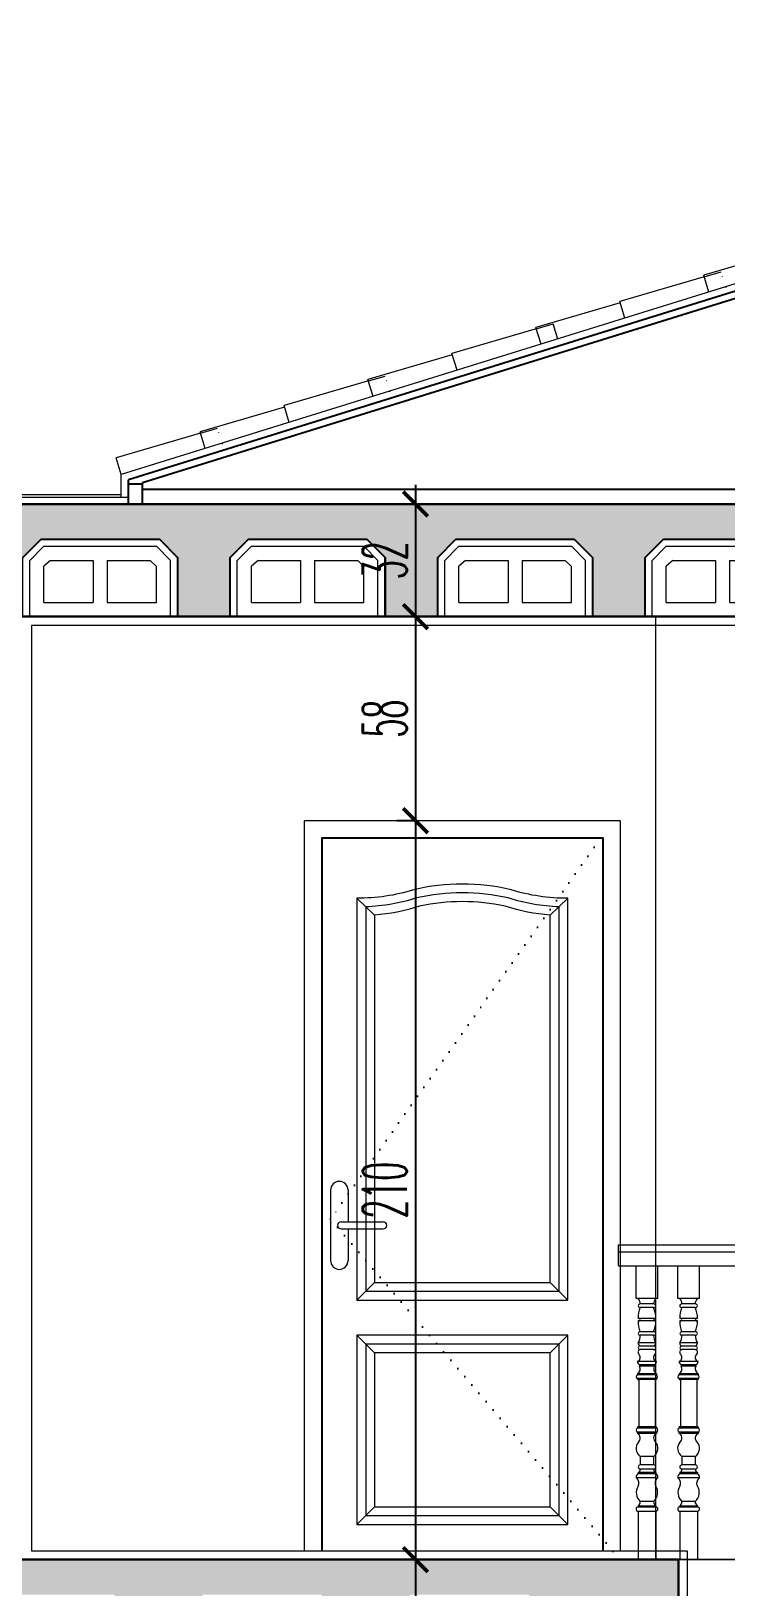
# Model space of a CAD drawing. Extents: x 775040 to 808375, y 4159409 to 4163651.
# Drawn here: x 792152.2 to 792349.8, y 4160553.4 to 4160995.5 of the extents above; entities that cross this region are included whole.
import ezdxf

# ---------------------------------------------------------------- set-up
doc = ezdxf.new("R2010")
doc.units = 0
doc.header["$MEASUREMENT"] = 0
doc.header["$PDMODE"] = 3
for name, pattern in [('ACAD_ISO07W100', [3, 0, -3]), ('DOT3', [0.06, 0, -0.06]), ('DUZ', [500, 500])]:
    doc.linetypes.add(name, pattern=pattern)
doc.layers.get('0').update_dxf_attribs({"linetype": 'DUZ'})
for name, color, linetype, lineweight in [('duvar', 7, 'Continuous', 25), ('kapı', 3, 'Continuous', 9), ('Z_asmolen', 53, 'Continuous', 9), ('Z_g1', 1, 'Continuous', 5), ('Z_g2', 2, 'Continuous', 9), ('Z_g3', 3, 'Continuous', 13), ('Z_izdot', 42, 'ACAD_ISO07W100', 9), ('Z_iç ölçü dikey', 111, 'Continuous', 25), ('Z_kesit döşeme', 5, 'Continuous', 30), ('Z_kolon tarama', 171, 'Continuous', 5), ('Z_sıva', 241, 'Continuous', 5)]:
    doc.layers.add(name, color=color, linetype=linetype, lineweight=lineweight)
doc.layers.add('GÖRÜNÜŞ7', color=1, linetype='Continuous')
doc.layers.add('IZDOT', color=3, linetype='DOT3')
doc.styles.add('OLCUIC', font='ROMANS.SHX', dxfattribs={"width": 0.5})
doc.dimstyles.new('ölçü 50', dxfattribs={"dimtxt": 12.5, "dimasz": 7, "dimexe": 5.3, "dimexo": 5, "dimgap": 2.5, "dimtad": 1, "dimdec": 0, "dimzin": 9, "dimdsep": 46, "dimtxsty": 'OLCUIC', "dimblk1": 'ARCHTICK', "dimblk2": 'ARCHTICK', "dimsah": 1, "dimcen": 0, "dimdle": 5.5, "dimadec": 0, "dimazin": 0, "dimtfac": 1, "dimtdec": 0, "dimtix": 1, "dimtofl": 0, "dimtmove": 1, "dimatfit": 3, "dimldrblk": 'ARCHTICK', "dimfxl": 0, "dimtolj": 1, "dimtzin": 0, "dimarcsym": 0})

# ---------------------------------------------------------------- blocks, each defined once
blk = doc.blocks.new('fgh')
at = {"layer": 'GÖRÜNÜŞ7', "color": 21}
blk.add_lwpolyline([(253131.01, 105015.69), (253131.01, 105218.19), (253051.01, 105218.19), (253051.01, 105015.69)], dxfattribs=at)
at = {"layer": 'IZDOT', "ltscale": 50}
blk.add_lwpolyline([(253128.51, 105215.69), (253053.51, 105110.03), (253136.01, 105013.19)], dxfattribs=at)
at = {"layer": 'kapı', "color": 8}
for p, q in [((253061.01, 105201.17), (253066.01, 105196.34)), ((253121.01, 105201.17), (253116.01, 105196.34)), ((253053.51, 105118.19), (253053.51, 105098.19)), ((253058.51, 105118.19), (253058.51, 105109.19)), ((253056.51, 105109.19), (253068.51, 105109.19)), ((253056.51, 105107.19), (253068.51, 105107.19)), ((253058.51, 105107.19), (253058.51, 105098.19)), ((253066.01, 105091.94), (253061.01, 105086.94)), ((253116.01, 105091.94), (253121.01, 105086.94)), ((253066.01, 105071.94), (253061.01, 105076.94)), ((253116.01, 105071.94), (253121.01, 105076.94)), ((253066.01, 105028.19), (253061.01, 105023.19)), ((253116.01, 105028.19), (253121.01, 105023.19))]:
    blk.add_line(p, q, dxfattribs=at)
at = {"layer": 'kapı', "color": 4}
blk.add_lwpolyline([(253136.01, 105015.69), (253136.01, 105223.19), (253046.01, 105223.19), (253046.01, 105015.69)], dxfattribs=at)
at = {"layer": 'kapı', "color": 8}
for points in [[(253061.01, 105086.94), (253121.01, 105086.94), (253121.01, 105201.17, -0.080625), (253104.86, 105203.59, 0.114756), (253077.16, 105203.59, -0.080569), (253061.01, 105201.17)], [(253066.01, 105091.94), (253116.01, 105091.94), (253116.01, 105196.34, -0.058444), (253103.22, 105198.87, 0.107611), (253078.8, 105198.87, -0.058407), (253066.01, 105196.34)]]:
    blk.add_lwpolyline(points, format="xyb", close=True, dxfattribs=at)
at = {"layer": 'kapı', "color": 9}
blk.add_lwpolyline([(253063.51, 105089.44), (253118.51, 105089.44), (253118.51, 105198.7, -0.069005), (253104.04, 105201.23, 0.111446), (253077.98, 105201.23, -0.06896), (253063.51, 105198.7)], format="xyb", close=True, dxfattribs=at)
at = {"layer": 'kapı', "color": 8}
blk.add_lwpolyline([(253061.01, 105076.94), (253061.01, 105023.19), (253121.01, 105023.19), (253121.01, 105076.94), (253061.01, 105076.94)], dxfattribs=at)
at = {"layer": 'kapı', "color": 9}
blk.add_lwpolyline([(253063.51, 105074.44), (253063.51, 105025.69), (253118.51, 105025.69), (253118.51, 105074.44)], close=True, dxfattribs=at)
at = {"layer": 'kapı', "color": 8}
blk.add_lwpolyline([(253066.01, 105071.94), (253066.01, 105028.19), (253116.01, 105028.19), (253116.01, 105071.94)], close=True, dxfattribs=at)
for centre, radius, start, end in [((253056.01, 105118.19), 2.5, 0, 180), ((253056.51, 105108.19), 1, 90, 270), ((253068.51, 105108.19), 1, 270, 90), ((253056.01, 105098.19), 2.5, 180, 0)]:
    blk.add_arc(centre, radius, start, end, dxfattribs=at)
blk = doc.blocks.new('asbnm')
at = {"layer": 'Z_asmolen'}
for p, q in [((44128.83, -2548.34), (44123.66, -2553.51)), ((44129.66, -2550.34), (44125.66, -2554.34)), ((44162.49, -2548.34), (44128.83, -2548.34)), ((44161.66, -2550.34), (44129.66, -2550.34)), ((44161.66, -2550.34), (44165.66, -2554.34)), ((44162.49, -2548.34), (44167.66, -2553.51)), ((44187.83, -2548.34), (44182.66, -2553.51)), ((44188.66, -2550.34), (44184.66, -2554.34)), ((44221.49, -2548.34), (44187.83, -2548.34)), ((44220.66, -2550.34), (44188.66, -2550.34)), ((44220.66, -2550.34), (44224.66, -2554.34)), ((44221.49, -2548.34), (44226.66, -2553.51)), ((44123.66, -2570.34), (44123.66, -2553.51)), ((44125.66, -2570.34), (44125.66, -2554.34)), ((44131.43, -2554.34), (44129.66, -2556.07)), ((44143.66, -2554.34), (44131.43, -2554.34)), ((44143.66, -2554.34), (44143.66, -2566.34)), ((44159.76, -2554.34), (44147.66, -2554.34)), ((44147.66, -2554.34), (44147.66, -2566.34)), ((44159.76, -2554.34), (44161.66, -2556.01)), ((44165.66, -2570.34), (44165.66, -2554.34)), ((44167.66, -2570.34), (44167.66, -2553.51)), ((44182.66, -2570.34), (44182.66, -2553.51)), ((44184.66, -2570.34), (44184.66, -2554.34)), ((44190.43, -2554.34), (44188.66, -2556.07)), ((44202.66, -2554.34), (44190.43, -2554.34)), ((44202.66, -2554.34), (44202.66, -2566.34)), ((44218.76, -2554.34), (44206.66, -2554.34)), ((44206.66, -2554.34), (44206.66, -2566.34)), ((44218.76, -2554.34), (44220.66, -2556.01)), ((44224.66, -2570.34), (44224.66, -2554.34)), ((44226.66, -2570.34), (44226.66, -2553.51)), ((44129.66, -2566.34), (44129.66, -2556.07)), ((44161.66, -2566.34), (44161.66, -2556.01)), ((44188.66, -2566.34), (44188.66, -2556.07)), ((44220.66, -2566.34), (44220.66, -2556.01)), ((44143.66, -2566.34), (44129.66, -2566.34)), ((44161.66, -2566.34), (44147.66, -2566.34)), ((44202.66, -2566.34), (44188.66, -2566.34)), ((44220.66, -2566.34), (44206.66, -2566.34)), ((44167.66, -2570.34), (44123.66, -2570.34)), ((44226.66, -2570.34), (44182.66, -2570.34))]:
    blk.add_line(p, q, dxfattribs=at)
blk = doc.blocks.new('_ARCHTICK')
at = {"color": 0, "linetype": 'ByBlock', "const_width": 0.15}
blk.add_lwpolyline([(-0.5, -0.5), (0.5, 0.5)], dxfattribs=at)
blk = doc.blocks.new('*D1028')
at = {"layer": 'Defpoints', "color": 0, "linetype": 'Continuous', "transparency": 16777216}
for p in [(792287.37, 4160861.14), (792261.53, 4160829.14), (792287.37, 4160829.14)]:
    blk.add_point(p, dxfattribs=at)
at = {"layer": 'Z_iç ölçü dikey', "color": 0, "linetype": 'Continuous', "lineweight": -2, "transparency": 16777216}
for p, q in [((792261.53, 4160866.64), (792261.53, 4160823.64)), ((792269.53, 4160861.14), (792256.23, 4160861.14)), ((792269.53, 4160829.14), (792256.23, 4160829.14))]:
    blk.add_line(p, q, dxfattribs=at)
at = {"layer": 'Z_iç ölçü dikey', "color": 0, "linetype": 'Continuous', "lineweight": -2, "transparency": 16777216, "xscale": 7, "yscale": 7, "zscale": 7}
for p, rotation in [((792261.53, 4160861.14), 90), ((792261.53, 4160829.14), 270)]:
    blk.add_blockref('_ARCHTICK', p, dxfattribs=dict(at, rotation=rotation))
at = {"layer": 'Z_iç ölçü dikey', "color": 0, "linetype": 'Continuous', "transparency": 16777216, "insert": (792252.78, 4160845.14), "char_height": 12.5, "attachment_point": 5, "rotation": 90, "style": 'OLCUIC'}
blk.add_mtext('\\A1;32', dxfattribs=at)
blk = doc.blocks.new('*D1029')
at = {"layer": 'Defpoints', "color": 0, "linetype": 'Continuous', "transparency": 16777216}
for p in [(792287.37, 4160829.14), (792261.53, 4160771.14), (792261.53, 4160771.14)]:
    blk.add_point(p, dxfattribs=at)
at = {"layer": 'Z_iç ölçü dikey', "color": 0, "linetype": 'Continuous', "lineweight": -2, "transparency": 16777216}
for p, q in [((792261.53, 4160834.64), (792261.53, 4160765.64)), ((792269.53, 4160829.14), (792256.23, 4160829.14)), ((792261.53, 4160771.14), (792256.23, 4160771.14))]:
    blk.add_line(p, q, dxfattribs=at)
at = {"layer": 'Z_iç ölçü dikey', "color": 0, "linetype": 'Continuous', "lineweight": -2, "transparency": 16777216, "xscale": 7, "yscale": 7, "zscale": 7}
for p, rotation in [((792261.53, 4160829.14), 90), ((792261.53, 4160771.14), 270)]:
    blk.add_blockref('_ARCHTICK', p, dxfattribs=dict(at, rotation=rotation))
at = {"layer": 'Z_iç ölçü dikey', "color": 0, "linetype": 'Continuous', "transparency": 16777216, "insert": (792252.78, 4160800.14), "char_height": 12.5, "attachment_point": 5, "rotation": 90, "style": 'OLCUIC'}
blk.add_mtext('\\A1;58', dxfattribs=at)
blk = doc.blocks.new('*D1030')
at = {"layer": 'Defpoints', "color": 0, "linetype": 'Continuous', "transparency": 16777216}
for p in [(792261.53, 4160771.14), (792261.53, 4160561.14), (792261.53, 4160561.14)]:
    blk.add_point(p, dxfattribs=at)
at = {"layer": 'Z_iç ölçü dikey', "color": 0, "linetype": 'Continuous', "lineweight": -2, "transparency": 16777216}
for p, q in [((792261.53, 4160776.64), (792261.53, 4160555.64)), ((792261.53, 4160771.14), (792256.23, 4160771.14)), ((792261.53, 4160561.14), (792256.23, 4160561.14))]:
    blk.add_line(p, q, dxfattribs=at)
at = {"layer": 'Z_iç ölçü dikey', "color": 0, "linetype": 'Continuous', "lineweight": -2, "transparency": 16777216, "xscale": 7, "yscale": 7, "zscale": 7}
for p, rotation in [((792261.53, 4160771.14), 90), ((792261.53, 4160561.14), 270)]:
    blk.add_blockref('_ARCHTICK', p, dxfattribs=dict(at, rotation=rotation))
at = {"layer": 'Z_iç ölçü dikey', "color": 0, "linetype": 'Continuous', "transparency": 16777216, "insert": (792252.78, 4160666.14), "char_height": 12.5, "attachment_point": 5, "rotation": 90, "style": 'OLCUIC'}
blk.add_mtext('\\A1;210', dxfattribs=at)
blk = doc.blocks.new('*D1031')
at = {"layer": 'Defpoints', "color": 0, "linetype": 'Continuous', "transparency": 16777216}
for p in [(792261.53, 4160561.14), (792259.69, 4160529.14), (792261.53, 4160529.14)]:
    blk.add_point(p, dxfattribs=at)
at = {"layer": 'Z_iç ölçü dikey', "color": 0, "linetype": 'Continuous', "lineweight": -2, "transparency": 16777216}
for p, q in [((792261.53, 4160566.64), (792261.53, 4160523.64)), ((792261.53, 4160561.14), (792256.23, 4160561.14)), ((792261.53, 4160529.14), (792266.83, 4160529.14))]:
    blk.add_line(p, q, dxfattribs=at)
at = {"layer": 'Z_iç ölçü dikey', "color": 0, "linetype": 'Continuous', "lineweight": -2, "transparency": 16777216, "xscale": 7, "yscale": 7, "zscale": 7}
for p, rotation in [((792261.53, 4160561.14), 90), ((792261.53, 4160529.14), 270)]:
    blk.add_blockref('_ARCHTICK', p, dxfattribs=dict(at, rotation=rotation))
at = {"layer": 'Z_iç ölçü dikey', "color": 0, "linetype": 'Continuous', "transparency": 16777216, "insert": (792252.78, 4160545.14), "char_height": 12.5, "attachment_point": 5, "rotation": 90, "style": 'OLCUIC'}
blk.add_mtext('\\A1;32', dxfattribs=at)

msp = doc.modelspace()

# ---------------------------------------------------------------- hatches: boundary and pattern name
at = {"layer": 'Z_kolon tarama'}
h = msp.add_hatch(dxfattribs=at)
h.set_pattern_fill('ANSI33', color=256, scale=15, style=0)
h.paths.add_polyline_path([(792509.04, 4160851.14), (792542.69, 4160851.14), (792547.87, 4160845.97), (792547.87, 4160829.14), (792562.87, 4160829.14), (792562.87, 4160845.97), (792568.04, 4160851.14), (792601.69, 4160851.14), (792605.93, 4160846.9), (792605.93, 4160861.14), (792129.87, 4160861.14), (792129.87, 4160829.14), (792149.87, 4160829.14), (792149.87, 4160845.97), (792155.04, 4160851.14), (792188.69, 4160851.14), (792193.87, 4160845.97), (792193.87, 4160829.14), (792208.87, 4160829.14), (792208.87, 4160845.97), (792214.04, 4160851.14), (792247.69, 4160851.14), (792252.87, 4160845.97), (792252.87, 4160829.14), (792267.87, 4160829.14), (792267.87, 4160845.97), (792273.04, 4160851.14), (792306.69, 4160851.14), (792311.87, 4160845.97), (792311.87, 4160829.14), (792326.87, 4160829.14), (792326.87, 4160845.97), (792332.04, 4160851.14), (792365.69, 4160851.14), (792370.87, 4160845.97), (792370.87, 4160829.14), (792385.87, 4160829.14), (792385.87, 4160845.97), (792391.04, 4160851.14), (792424.69, 4160851.14), (792429.87, 4160845.97), (792429.87, 4160829.14), (792444.87, 4160829.14), (792444.87, 4160845.97), (792450.04, 4160851.14), (792483.69, 4160851.14), (792488.87, 4160845.97), (792488.87, 4160829.14), (792503.87, 4160829.14), (792503.87, 4160845.97)])
h.paths.add_polyline_path([(793034.87, 4160861.14), (792605.93, 4160861.14), (792605.93, 4160846.9), (792606.87, 4160845.97), (792606.87, 4160829.14), (792621.87, 4160829.14), (792621.87, 4160845.97), (792627.04, 4160851.14), (792660.69, 4160851.14), (792665.87, 4160845.97), (792665.87, 4160829.14), (792680.87, 4160829.14), (792680.87, 4160845.97), (792686.04, 4160851.14), (792719.69, 4160851.14), (792724.87, 4160845.97), (792724.87, 4160829.14), (792739.87, 4160829.14), (792739.87, 4160845.97), (792745.04, 4160851.14), (792778.69, 4160851.14), (792783.87, 4160845.97), (792783.87, 4160829.14), (792798.87, 4160829.14), (792798.87, 4160845.97), (792804.04, 4160851.14), (792837.69, 4160851.14), (792842.87, 4160845.97), (792842.87, 4160829.14), (792857.87, 4160829.14), (792857.87, 4160845.97), (792863.04, 4160851.14), (792896.69, 4160851.14), (792901.87, 4160845.97), (792901.87, 4160829.14), (792916.87, 4160829.14), (792916.87, 4160845.97), (792922.04, 4160851.14), (792955.69, 4160851.14), (792960.87, 4160845.97), (792960.87, 4160829.14), (793034.87, 4160829.14)])
h.paths.add_polyline_path([(792262.15, 4160836.96), (792262.15, 4160853.33), (792243.4, 4160853.33), (792243.4, 4160836.96)], flags=24)
h.paths.add_polyline_path([(792923.98, 4160836.96), (792923.98, 4160853.33), (792905.23, 4160853.33), (792905.23, 4160836.96)], flags=25)
h = msp.add_hatch(dxfattribs=at)
h.set_pattern_fill('ANSI33', color=256, scale=15, style=0)
h.paths.add_polyline_path([(792336.31, 4160561.14), (791865.96, 4160561.14), (791865.96, 4160551.14), (791880.69, 4160551.14), (791885.87, 4160545.97), (791885.87, 4160529.14), (791900.87, 4160529.14), (791900.87, 4160545.97), (791906.04, 4160551.14), (791939.69, 4160551.14), (791944.87, 4160545.97), (791944.87, 4160529.14), (791959.87, 4160529.14), (791959.87, 4160545.97), (791965.04, 4160551.14), (791998.69, 4160551.14), (792003.87, 4160545.97), (792003.87, 4160529.14), (792018.87, 4160529.14), (792018.87, 4160545.97), (792024.04, 4160551.14), (792057.69, 4160551.14), (792062.87, 4160545.97), (792062.87, 4160529.14), (792077.87, 4160529.14), (792077.87, 4160545.97), (792083.04, 4160551.14), (792116.69, 4160551.14), (792121.87, 4160545.97), (792121.87, 4160529.14), (792136.87, 4160529.14), (792136.87, 4160545.97), (792142.04, 4160551.14), (792175.69, 4160551.14), (792180.87, 4160545.97), (792180.87, 4160529.14), (792195.87, 4160529.14), (792195.87, 4160545.97), (792201.04, 4160551.14), (792234.69, 4160551.14), (792239.87, 4160545.97), (792239.87, 4160529.14), (792254.87, 4160529.14), (792254.87, 4160545.97), (792260.04, 4160551.14), (792293.69, 4160551.14), (792298.87, 4160545.97), (792298.87, 4160529.14), (792336.31, 4160529.14)])
h.paths.add_polyline_path([(792262.15, 4160536.96), (792262.15, 4160553.33), (792243.4, 4160553.33), (792243.4, 4160536.96)], flags=25)

# ---------------------------------------------------------------- linework, layer by layer
at = {"layer": 'duvar', "color": 4}
msp.add_line((792382.37, 4160865.24), (792183.87, 4160865.24), dxfattribs=at)
at = {"layer": 'Z_g1'}
for p, q in [((792319.27, 4160650.64), (792777.31, 4160650.64)), ((792319.27, 4160644.64), (792319.27, 4160650.64)), ((792319.27, 4160648.64), (792774.09, 4160648.64)), ((792319.27, 4160644.64), (792767.31, 4160644.64))]:
    msp.add_line(p, q, dxfattribs=at)
at = {"layer": 'Z_g2'}
for p, q in [((792324.27, 4160635.33), (792324.27, 4160644.64)), ((792330.47, 4160635.33), (792330.47, 4160644.64)), ((792336.11, 4160635.33), (792336.11, 4160644.64)), ((792342.31, 4160635.33), (792342.31, 4160644.64)), ((792330.47, 4160635.33), (792324.27, 4160635.33)), ((792329.27, 4160633.79), (792325.47, 4160633.79)), ((792342.31, 4160635.33), (792336.11, 4160635.33)), ((792341.11, 4160633.79), (792337.31, 4160633.79)), ((792329.87, 4160629.71), (792324.87, 4160629.71)), ((792329.87, 4160628.99), (792324.87, 4160628.99)), ((792329.27, 4160632.83), (792325.47, 4160632.83)), ((792341.71, 4160629.71), (792336.71, 4160629.71)), ((792341.71, 4160628.99), (792336.71, 4160628.99)), ((792341.11, 4160632.83), (792337.31, 4160632.83)), ((792329.27, 4160624.91), (792325.4, 4160624.91)), ((792329.27, 4160625.87), (792325.47, 4160625.87)), ((792341.11, 4160624.91), (792337.24, 4160624.91)), ((792341.11, 4160625.87), (792337.31, 4160625.87)), ((792329.87, 4160622.75), (792324.87, 4160622.75)), ((792328.79, 4160621.79), (792325.47, 4160621.79)), ((792329.27, 4160620.83), (792325.47, 4160620.83)), ((792329.27, 4160621.79), (792328.79, 4160621.79)), ((792341.71, 4160622.75), (792336.71, 4160622.75)), ((792340.63, 4160621.79), (792337.31, 4160621.79)), ((792341.11, 4160620.83), (792337.31, 4160620.83)), ((792341.11, 4160621.79), (792340.63, 4160621.79)), ((792330.05, 4160617.45), (792324.68, 4160617.45)), ((792325.28, 4160616.49), (792325.28, 4160616.13)), ((792329.45, 4160616.49), (792325.28, 4160616.49)), ((792329.45, 4160616.13), (792325.28, 4160616.13)), ((792329.45, 4160616.49), (792329.45, 4160616.13)), ((792341.89, 4160617.45), (792336.52, 4160617.45)), ((792337.12, 4160616.49), (792337.12, 4160616.13)), ((792341.29, 4160616.49), (792337.12, 4160616.49)), ((792341.29, 4160616.13), (792337.12, 4160616.13)), ((792341.29, 4160616.49), (792341.29, 4160616.13)), ((792324.68, 4160613.97), (792324.68, 4160613.61)), ((792330.05, 4160613.97), (792324.68, 4160613.97)), ((792330.05, 4160613.61), (792324.68, 4160613.61)), ((792324.68, 4160612.65), (792324.68, 4160612.29)), ((792330.05, 4160612.65), (792324.68, 4160612.65)), ((792324.68, 4160612.29), (792325.04, 4160612.29)), ((792325.04, 4160612.29), (792325.04, 4160598.89)), ((792329.69, 4160612.29), (792325.04, 4160612.29)), ((792330.05, 4160612.29), (792329.69, 4160612.29)), ((792329.69, 4160612.29), (792329.69, 4160598.89)), ((792330.05, 4160613.97), (792330.05, 4160613.61)), ((792330.05, 4160612.65), (792330.05, 4160612.29)), ((792336.52, 4160613.97), (792336.52, 4160613.61)), ((792341.89, 4160613.97), (792336.52, 4160613.97)), ((792341.89, 4160613.61), (792336.52, 4160613.61)), ((792336.52, 4160612.65), (792336.52, 4160612.29)), ((792341.89, 4160612.65), (792336.52, 4160612.65)), ((792336.52, 4160612.29), (792336.88, 4160612.29)), ((792336.88, 4160612.29), (792336.88, 4160598.89)), ((792341.53, 4160612.29), (792336.88, 4160612.29)), ((792341.89, 4160612.29), (792341.53, 4160612.29)), ((792341.53, 4160612.29), (792341.53, 4160598.89)), ((792341.89, 4160613.97), (792341.89, 4160613.61)), ((792341.89, 4160612.65), (792341.89, 4160612.29)), ((792325.04, 4160598.89), (792324.68, 4160598.89)), ((792324.68, 4160598.89), (792324.68, 4160598.53)), ((792330.05, 4160598.53), (792324.68, 4160598.53)), ((792329.69, 4160598.89), (792325.04, 4160598.89)), ((792329.69, 4160598.89), (792330.05, 4160598.89)), ((792330.05, 4160598.89), (792330.05, 4160598.53)), ((792336.88, 4160598.89), (792336.52, 4160598.89)), ((792336.52, 4160598.89), (792336.52, 4160598.53)), ((792341.89, 4160598.53), (792336.52, 4160598.53)), ((792341.53, 4160598.89), (792336.88, 4160598.89)), ((792341.53, 4160598.89), (792341.89, 4160598.89)), ((792341.89, 4160598.89), (792341.89, 4160598.53)), ((792324.68, 4160597.33), (792324.68, 4160596.97)), ((792330.05, 4160597.33), (792324.68, 4160597.33)), ((792330.05, 4160596.97), (792324.68, 4160596.97)), ((792330.05, 4160597.33), (792330.05, 4160596.97)), ((792336.52, 4160597.33), (792336.52, 4160596.97)), ((792341.89, 4160597.33), (792336.52, 4160597.33)), ((792341.89, 4160596.97), (792336.52, 4160596.97)), ((792341.89, 4160597.33), (792341.89, 4160596.97)), ((792325.47, 4160590.49), (792325.47, 4160588.09)), ((792329.27, 4160590.49), (792325.47, 4160590.49)), ((792329.27, 4160590.49), (792329.27, 4160588.09)), ((792337.31, 4160590.49), (792337.31, 4160588.09)), ((792341.11, 4160590.49), (792337.31, 4160590.49)), ((792341.11, 4160590.49), (792341.11, 4160588.09)), ((792324.87, 4160585.93), (792324.87, 4160585.57)), ((792329.87, 4160585.93), (792324.87, 4160585.93)), ((792324.87, 4160585.57), (792329.87, 4160585.57)), ((792329.27, 4160586.89), (792325.47, 4160586.89)), ((792329.27, 4160588.09), (792325.52, 4160588.09)), ((792329.87, 4160585.93), (792329.87, 4160585.57)), ((792336.71, 4160585.93), (792336.71, 4160585.57)), ((792341.71, 4160585.93), (792336.71, 4160585.93)), ((792336.71, 4160585.57), (792341.71, 4160585.57)), ((792341.11, 4160586.89), (792337.31, 4160586.89)), ((792341.11, 4160588.09), (792337.36, 4160588.09)), ((792341.71, 4160585.93), (792341.71, 4160585.57)), ((792330.47, 4160584.37), (792324.27, 4160584.37)), ((792342.31, 4160584.37), (792336.11, 4160584.37)), ((792324.87, 4160576.45), (792324.87, 4160576.09)), ((792324.87, 4160576.45), (792329.87, 4160576.45)), ((792329.87, 4160576.09), (792324.87, 4160576.09)), ((792329.27, 4160577.65), (792325.47, 4160577.65)), ((792329.87, 4160576.45), (792329.87, 4160576.09)), ((792336.71, 4160576.45), (792336.71, 4160576.09)), ((792336.71, 4160576.45), (792341.71, 4160576.45)), ((792341.71, 4160576.09), (792336.71, 4160576.09)), ((792341.11, 4160577.65), (792337.31, 4160577.65)), ((792341.71, 4160576.45), (792341.71, 4160576.09)), ((792324.87, 4160574.89), (792324.87, 4160561.14)), ((792324.87, 4160574.89), (792329.87, 4160574.89)), ((792329.87, 4160574.89), (792329.87, 4160561.14)), ((792336.71, 4160574.89), (792336.71, 4160561.14)), ((792336.71, 4160574.89), (792341.71, 4160574.89)), ((792341.71, 4160574.89), (792341.71, 4160561.14))]:
    msp.add_line(p, q, dxfattribs=at)
for centre, radius, start, end in [((792323.55, 4160633.93), 1.92, 355.9157, 46.7436), ((792325.37, 4160633.3), 0.502, 78.7725, 178.5472), ((792325.37, 4160633.32), 0.502, 181.4528, 281.2275), ((792331.18, 4160633.93), 1.92, 133.2564, 184.0843), ((792329.36, 4160633.3), 0.502, 1.4528, 101.2275), ((792329.36, 4160633.32), 0.502, 258.7725, 358.5472), ((792335.39, 4160633.93), 1.92, 355.9157, 46.7436), ((792337.21, 4160633.3), 0.502, 78.7725, 178.5472), ((792337.21, 4160633.32), 0.502, 181.4528, 281.2275), ((792343.02, 4160633.93), 1.92, 133.2564, 184.0843), ((792341.21, 4160633.3), 0.502, 1.4528, 101.2275), ((792341.21, 4160633.32), 0.502, 258.7725, 358.5472), ((792331.92, 4160629.97), 7.06, 156.1042, 182.1247), ((792331.92, 4160628.73), 7.06, 177.8753, 203.8958), ((792324.85, 4160628.45), 1.26, 72.6119, 89.4023), ((792324.85, 4160630.25), 1.26, 270.5977, 287.3881), ((792325.12, 4160629.36), 0.315, 358.91, 70.2818), ((792325.12, 4160629.35), 0.315, 289.7182, 1.09), ((792322.81, 4160629.97), 7.06, 357.8753, 23.8958), ((792322.81, 4160628.73), 7.06, 336.1042, 2.1247), ((792329.61, 4160629.36), 0.315, 109.7182, 181.09), ((792329.61, 4160629.35), 0.315, 178.91, 250.2818), ((792329.88, 4160628.45), 1.26, 90.5977, 107.3881), ((792329.88, 4160630.25), 1.26, 252.6119, 269.4023), ((792343.76, 4160629.97), 7.06, 156.1042, 182.1247), ((792343.76, 4160628.73), 7.06, 177.8753, 203.8958), ((792336.69, 4160628.45), 1.26, 72.6119, 89.4023), ((792336.69, 4160630.25), 1.26, 270.5977, 287.3881), ((792336.97, 4160629.36), 0.315, 358.91, 70.2818), ((792336.97, 4160629.35), 0.315, 289.7182, 1.09), ((792334.66, 4160629.97), 7.06, 357.8753, 23.8958), ((792334.66, 4160628.73), 7.06, 336.1042, 2.1247), ((792341.45, 4160629.36), 0.315, 109.7182, 181.09), ((792341.45, 4160629.35), 0.315, 178.91, 250.2818), ((792341.72, 4160628.45), 1.26, 90.5977, 107.3881), ((792341.72, 4160630.25), 1.26, 252.6119, 269.4023), ((792321.75, 4160624.78), 3.72, 326.9193, 2.0325), ((792325.4, 4160625.36), 0.52, 82.2985, 176.0975), ((792325.4, 4160625.43), 0.52, 183.9025, 277.7015), ((792332.98, 4160624.78), 3.72, 177.9675, 213.0807), ((792329.34, 4160625.36), 0.52, 3.9025, 97.7015), ((792329.34, 4160625.43), 0.52, 262.2985, 356.0975), ((792333.59, 4160624.78), 3.72, 326.9193, 2.0325), ((792337.24, 4160625.36), 0.52, 82.2985, 176.0975), ((792337.24, 4160625.43), 0.52, 183.9025, 277.7015), ((792341.18, 4160625.36), 0.52, 3.9025, 97.7015), ((792341.18, 4160625.43), 0.52, 262.2985, 356.0975), ((792344.82, 4160624.78), 3.72, 177.9675, 213.0807), ((792325.57, 4160620.08), 0.759, 98.127, 219.2866), ((792325.82, 4160622.68), 0.954, 175.5967, 248.4141), ((792325.4, 4160621.28), 0.52, 82.2985, 176.0975), ((792325.4, 4160621.35), 0.52, 183.9025, 277.7015), ((792328.92, 4160622.68), 0.954, 291.5859, 4.4033), ((792329.34, 4160621.28), 0.52, 3.9025, 97.7015), ((792329.34, 4160621.35), 0.52, 262.2985, 356.0975), ((792329.16, 4160620.08), 0.759, 320.7134, 81.873), ((792337.42, 4160620.08), 0.759, 98.127, 219.2866), ((792337.66, 4160622.68), 0.954, 175.5967, 248.4141), ((792337.24, 4160621.28), 0.52, 82.2985, 176.0975), ((792337.24, 4160621.35), 0.52, 183.9025, 277.7015), ((792340.76, 4160622.68), 0.954, 291.5859, 4.4033), ((792341.18, 4160621.28), 0.52, 3.9025, 97.7015), ((792341.18, 4160621.35), 0.52, 262.2985, 356.0975), ((792341, 4160620.08), 0.759, 320.7134, 81.873), ((792324.22, 4160618.61), 1.25, 291.5548, 52.408), ((792325.63, 4160617.38), 0.954, 175.5967, 248.4141), ((792323.79, 4160615.38), 1.67, 302.2317, 26.7201), ((792330.51, 4160618.61), 1.25, 127.592, 248.4452), ((792330.94, 4160615.38), 1.67, 153.2799, 237.7683), ((792329.1, 4160617.38), 0.954, 291.5859, 4.4033), ((792336.07, 4160618.61), 1.25, 291.5548, 52.408), ((792337.48, 4160617.38), 0.954, 175.5967, 248.4141), ((792335.64, 4160615.38), 1.67, 302.2317, 26.7201), ((792342.35, 4160618.61), 1.25, 127.592, 248.4452), ((792342.78, 4160615.38), 1.67, 153.2799, 237.7683), ((792340.94, 4160617.38), 0.954, 291.5859, 4.4033), ((792324.85, 4160613.13), 0.509, 109.5898, 250.4102), ((792329.88, 4160613.13), 0.509, 289.5898, 70.4102), ((792336.7, 4160613.13), 0.509, 109.5898, 250.4102), ((792341.72, 4160613.13), 0.509, 289.5898, 70.4102), ((792324.86, 4160597.96), 0.599, 107.6456, 182.7954), ((792324.86, 4160597.9), 0.599, 177.2046, 252.3544), ((792329.87, 4160597.96), 0.599, 357.2046, 72.3544), ((792329.87, 4160597.9), 0.599, 287.6456, 2.7954), ((792336.71, 4160597.96), 0.599, 107.6456, 182.7954), ((792336.71, 4160597.9), 0.599, 177.2046, 252.3544), ((792341.71, 4160597.96), 0.599, 357.2046, 72.3544), ((792341.71, 4160597.9), 0.599, 287.6456, 2.7954), ((792327, 4160592.77), 2.75, 139.3609, 236.0899), ((792324.05, 4160595.7), 1.42, 307.2303, 63.7098), ((792330.68, 4160595.7), 1.42, 116.2902, 232.7697), ((792327.73, 4160592.77), 2.75, 303.9101, 40.6391), ((792338.84, 4160592.77), 2.75, 139.3609, 236.0899), ((792335.9, 4160595.7), 1.42, 307.2303, 63.7098), ((792342.52, 4160595.7), 1.42, 116.2902, 232.7697), ((792339.57, 4160592.77), 2.75, 303.9101, 40.6391), ((792325.56, 4160584.47), 1.3, 122.242, 184.6279), ((792325.49, 4160587.46), 0.625, 92.282, 177.718), ((792325.49, 4160587.51), 0.625, 182.282, 267.718), ((792324.5, 4160586.82), 0.965, 292.062, 3.9273), ((792330.23, 4160586.82), 0.965, 176.0727, 247.938), ((792329.24, 4160587.46), 0.625, 2.282, 87.718), ((792329.24, 4160587.51), 0.625, 272.282, 357.718), ((792329.18, 4160584.47), 1.3, 355.3721, 57.758), ((792337.4, 4160584.47), 1.3, 122.242, 184.6279), ((792337.33, 4160587.46), 0.625, 92.282, 177.718), ((792337.33, 4160587.51), 0.625, 182.282, 267.718), ((792336.35, 4160586.82), 0.965, 292.062, 3.9273), ((792341.08, 4160587.46), 0.625, 2.282, 87.718), ((792341.08, 4160587.51), 0.625, 272.282, 357.718), ((792342.07, 4160586.82), 0.965, 176.0727, 247.938), ((792341.02, 4160584.47), 1.3, 355.3721, 57.758), ((792323.27, 4160582.85), 1.82, 331.192, 56.8805), ((792327.67, 4160580.16), 3.34, 147.0961, 228.7182), ((792327.06, 4160580.16), 3.34, 311.2818, 32.9039), ((792331.46, 4160582.85), 1.82, 123.1195, 208.808), ((792335.11, 4160582.85), 1.82, 331.192, 56.8805), ((792339.51, 4160580.16), 3.34, 147.0961, 228.7182), ((792338.91, 4160580.16), 3.34, 311.2818, 32.9039), ((792343.3, 4160582.85), 1.82, 123.1195, 208.808), ((792324.84, 4160575.52), 0.572, 87.1362, 182.8638), ((792324.2, 4160577.53), 1.27, 301.5695, 5.3004), ((792330.53, 4160577.53), 1.27, 174.6996, 238.4305), ((792329.89, 4160575.52), 0.572, 357.1362, 92.8638), ((792336.68, 4160575.52), 0.572, 87.1362, 182.8638), ((792336.04, 4160577.53), 1.27, 301.5695, 5.3004), ((792342.37, 4160577.53), 1.27, 174.6996, 238.4305), ((792341.74, 4160575.52), 0.572, 357.1362, 92.8638), ((792324.85, 4160575.47), 0.585, 178.5004, 271.4996), ((792329.88, 4160575.47), 0.585, 268.5004, 1.4996), ((792336.69, 4160575.47), 0.585, 178.5004, 271.4996), ((792341.72, 4160575.47), 0.585, 268.5004, 1.4996)]:
    msp.add_arc(centre, radius, start, end, dxfattribs=at)
at = {"layer": 'Z_g3', "linetype": 'Continuous'}
for p, q in [((792329.87, 4160561.14), (792329.87, 4160829.14)), ((792633.15, 4160561.14), (790714.42, 4160561.14)), ((792336.31, 4160561.14), (792633.15, 4160561.14))]:
    msp.add_line(p, q, dxfattribs=at)
at = {"layer": 'Z_izdot'}
for p, q in [((792349.77, 4160922.87), (792348.44, 4160927.17)), ((792254.27, 4160893.22), (792252.93, 4160897.51)), ((792206.52, 4160878.39), (792205.18, 4160882.69))]:
    msp.add_line(p, q, dxfattribs=at)
at = {"layer": 'Z_iç ölçü dikey', "color": 5, "linetype": 'Continuous'}
for p, q in [((792583.87, 4160993.45), (792179.87, 4160868.02)), ((792385.37, 4160929.73), (792183.87, 4160867.17)), ((792179.87, 4160866.89), (792179.87, 4160868.02)), ((792179.87, 4160861.14), (792179.87, 4160866.89)), ((792179.87, 4160866.89), (792183.87, 4160866.89)), ((792183.87, 4160861.14), (792183.87, 4160867.17)), ((792149.87, 4160861.14), (792179.87, 4160861.14)), ((792179.87, 4160861.14), (792183.87, 4160861.14)), ((792149.87, 4160845.97), (792155.04, 4160851.14)), ((792155.04, 4160851.14), (792188.69, 4160851.14)), ((792188.69, 4160851.14), (792193.87, 4160845.97)), ((792208.87, 4160845.97), (792214.04, 4160851.14)), ((792214.04, 4160851.14), (792247.69, 4160851.14)), ((792247.69, 4160851.14), (792252.87, 4160845.97)), ((792267.87, 4160845.97), (792273.04, 4160851.14)), ((792273.04, 4160851.14), (792306.69, 4160851.14)), ((792306.69, 4160851.14), (792311.87, 4160845.97)), ((792326.87, 4160845.97), (792332.04, 4160851.14)), ((792332.04, 4160851.14), (792365.69, 4160851.14)), ((792193.87, 4160845.97), (792193.87, 4160829.14)), ((792208.87, 4160829.14), (792208.87, 4160845.97)), ((792252.87, 4160845.97), (792252.87, 4160829.14)), ((792267.87, 4160829.14), (792267.87, 4160845.97)), ((792311.87, 4160845.97), (792311.87, 4160829.14)), ((792326.87, 4160829.14), (792326.87, 4160845.97))]:
    msp.add_line(p, q, dxfattribs=at)
at = {"layer": 'Z_kesit döşeme', "linetype": 'Continuous'}
for points in [[(793034.87, 4160861.14), (792129.87, 4160861.14), (792129.87, 4160829.14), (793034.87, 4160829.14)], [(792336.31, 4160529.14), (791344.87, 4160529.14), (791344.87, 4160561.14), (792336.31, 4160561.14)]]:
    msp.add_lwpolyline(points, close=True, dxfattribs=at)
at = {"layer": 'Z_sıva', "linetype": 'Continuous'}
for p, q in [((792583.87, 4160995.55), (792177.87, 4160869.5)), ((792367.51, 4160933.18), (792343.51, 4160926.16)), ((792343.64, 4160925.76), (792319.64, 4160918.75)), ((792345, 4160921.39), (792343.51, 4160926.16)), ((792345, 4160921.39), (792343.51, 4160926.16)), ((792343.64, 4160925.76), (792348.44, 4160927.17)), ((792319.76, 4160918.35), (792295.76, 4160911.34)), ((792321.12, 4160913.97), (792319.64, 4160918.75)), ((792321.12, 4160913.97), (792319.64, 4160918.75)), ((792295.89, 4160910.94), (792300.69, 4160912.34)), ((792302.02, 4160908.04), (792300.69, 4160912.34)), ((792295.89, 4160910.94), (792271.89, 4160903.92)), ((792297.24, 4160906.56), (792295.76, 4160911.34)), ((792297.24, 4160906.56), (792295.76, 4160911.34)), ((792272.01, 4160903.52), (792248.01, 4160896.51)), ((792273.37, 4160899.15), (792271.89, 4160903.92)), ((792273.37, 4160899.15), (792271.89, 4160903.92)), ((792248.13, 4160896.11), (792224.14, 4160889.1)), ((792249.49, 4160891.73), (792248.01, 4160896.51)), ((792249.49, 4160891.73), (792248.01, 4160896.51)), ((792248.13, 4160896.11), (792252.93, 4160897.51)), ((792224.26, 4160888.7), (792200.26, 4160881.68)), ((792225.62, 4160884.32), (792224.14, 4160889.1)), ((792225.62, 4160884.32), (792224.14, 4160889.1)), ((792200.38, 4160881.29), (792176.38, 4160874.27)), ((792201.74, 4160876.91), (792200.26, 4160881.68)), ((792201.74, 4160876.91), (792200.26, 4160881.68)), ((792200.38, 4160881.29), (792205.18, 4160882.69)), ((792177.87, 4160869.5), (792176.38, 4160874.27)), ((792177.87, 4160863.14), (792177.87, 4160869.5)), ((792134.87, 4160863.14), (792179.87, 4160863.14)), ((792136.7, 4160863.82), (792177.87, 4160863.82))]:
    msp.add_line(p, q, dxfattribs=at)
msp.add_lwpolyline([(792775.37, 4160545.99), (792775.37, 4160563.64), (793012.37, 4160563.64), (793012.37, 4160826.64), (792152.37, 4160826.64), (792152.37, 4160563.64), (792338.81, 4160563.64), (792338.81, 4160526.64)], dxfattribs=at)

# ---------------------------------------------------------------- block references
at = {"layer": 'kapı', "xscale": -1}
for p in [(836376.52, 4163399.48), (836435.52, 4163399.48), (836553.52, 4163399.48)]:
    msp.add_blockref('asbnm', p, dxfattribs=at)
at = {"layer": 'kapı'}
msp.add_blockref('fgh', (539183.86, 4055547.95), dxfattribs=at)

# ---------------------------------------------------------------- dimensions: what is measured, and where the dimension line sits
at = {"layer": 'Z_iç ölçü dikey', "linetype": 'Continuous'}
for base, p1, p2, picture, middle in [((792261.53, 4160829.14), (792287.37, 4160861.14), (792287.37, 4160829.14), '*D1028', (792252.78, 4160845.14)), ((792261.53, 4160771.14), (792287.37, 4160829.14), (792261.53, 4160771.14), '*D1029', (792252.78, 4160800.14)), ((792261.53, 4160561.14), (792261.53, 4160771.14), (792261.53, 4160561.14), '*D1030', (792252.78, 4160666.14)), ((792261.53, 4160529.14), (792261.53, 4160561.14), (792259.69, 4160529.14), '*D1031', (792252.78, 4160545.14))]:
    dim = msp.add_linear_dim(base=base, p1=p1, p2=p2, angle=90, dimstyle='ölçü 50', override={"dimfxl": 8}, dxfattribs=at)
    dim.commit()
    dim.dimension.update_dxf_attribs({"geometry": picture, "text_midpoint": middle})

doc.saveas('drawing.dxf')
